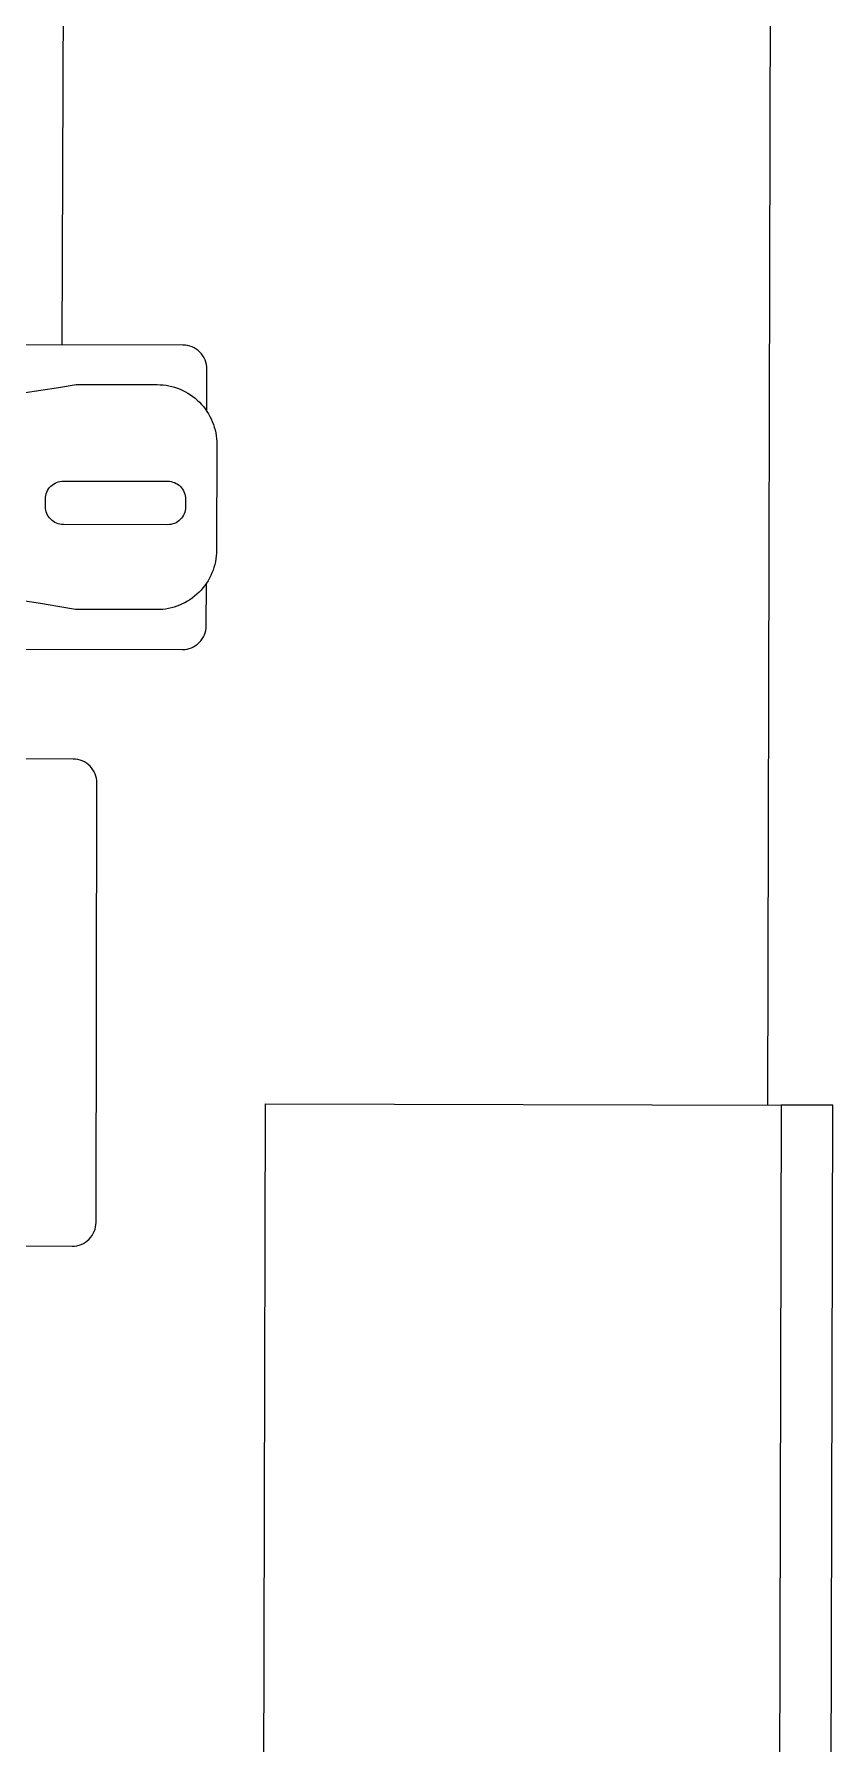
# Model space of a CAD drawing. Header units: inches. Extents: x 164.3 to 247.9, y 15.6 to 56.7.
# Drawn here: x 210.642 to 210.885, y 55.632 to 56.152 of the extents above; entities that cross this region are included whole.
import ezdxf

# ---------------------------------------------------------------- set-up
doc = ezdxf.new("R2010")
doc.units = ezdxf.units.IN
doc.header["$MEASUREMENT"] = 0
doc.layers.get('0').update_dxf_attribs({"lineweight": 0})
doc.layers.add('EQUI', color=3, linetype='Continuous', lineweight=0)
doc.layers.add('провода', color=1, linetype='Continuous', lineweight=5)

# ---------------------------------------------------------------- blocks, each defined once
blk = doc.blocks.new('IP PHONE')
at = {"layer": 'EQUI'}
for points in [[(-60.62, 91.66), (-65.03, 91.66, 0.414214), (-67.53, 89.16), (-67.53, 2.5, 0.414214), (-65.03, 0), (-54.51, 0)], [(-35.69, 0), (-35.69, 89.16, 0.414214), (-38.19, 91.66), (-42.62, 91.66)]]:
    blk.add_lwpolyline(points, format="xyb", dxfattribs=at)
for points in [[(-46.1, 92.72, -0.414214), (-39.86, 86.48), (-39.86, 77.98, 0.089443), (-39.86, 18.68), (-39.86, 13.5, -0.414214), (-46.1, 7.25), (-57.14, 7.25, -0.414214), (-63.39, 13.5), (-63.39, 18.68, 0.089443), (-63.39, 77.98), (-63.39, 86.48, -0.414214), (-57.14, 92.72)], [(-48.74, 87.59), (-48.74, 76.69, -0.414214), (-50.61, 74.81), (-51.41, 74.81, -0.414214), (-53.29, 76.69), (-53.29, 87.59, -0.414214), (-51.41, 89.47), (-50.61, 89.47, -0.414214)], [(24.22, 39.47, 0.414214), (26.72, 41.97), (26.72, 77.76, 0.414214), (24.22, 80.26), (-21.72, 80.26, 0.414214), (-24.22, 77.76), (-24.22, 41.97, 0.414214), (-21.72, 39.47), (-0.83, 39.47), (-0.83, 31.71, 1), (7.03, 31.71), (7.03, 39.47)]]:
    blk.add_lwpolyline(points, format="xyb", close=True, dxfattribs=at)

msp = doc.modelspace()

# ---------------------------------------------------------------- linework, layer by layer
at = {"color": 7, "linetype": 'ByBlock', "lineweight": -2}
for p, q in [((210.86617, 56.28023), (210.86507, 55.82659)), ((210.71042, 55.04224), (210.71232, 55.82696)), ((210.71232, 55.82696), (210.86926, 55.82658)), ((210.86926, 55.82658), (210.86736, 55.04186)), ((210.88496, 55.82654), (210.86926, 55.82658)), ((210.88306, 55.04182), (210.88496, 55.82654))]:
    msp.add_line(p, q, dxfattribs=at)
at = {"layer": 'провода', "color": 1}
msp.add_line((210.65049, 56.05784), (210.65232, 56.54882), dxfattribs=at)

# ---------------------------------------------------------------- block references
at = {"color": 7, "xscale": 0.002909101709693036, "yscale": 0.002909101709693036, "zscale": 0.002909101709693036, "rotation": 269.8797230761975}
msp.add_blockref('IP PHONE', (210.42744, 55.86186), dxfattribs=at)

doc.saveas('drawing.dxf')
